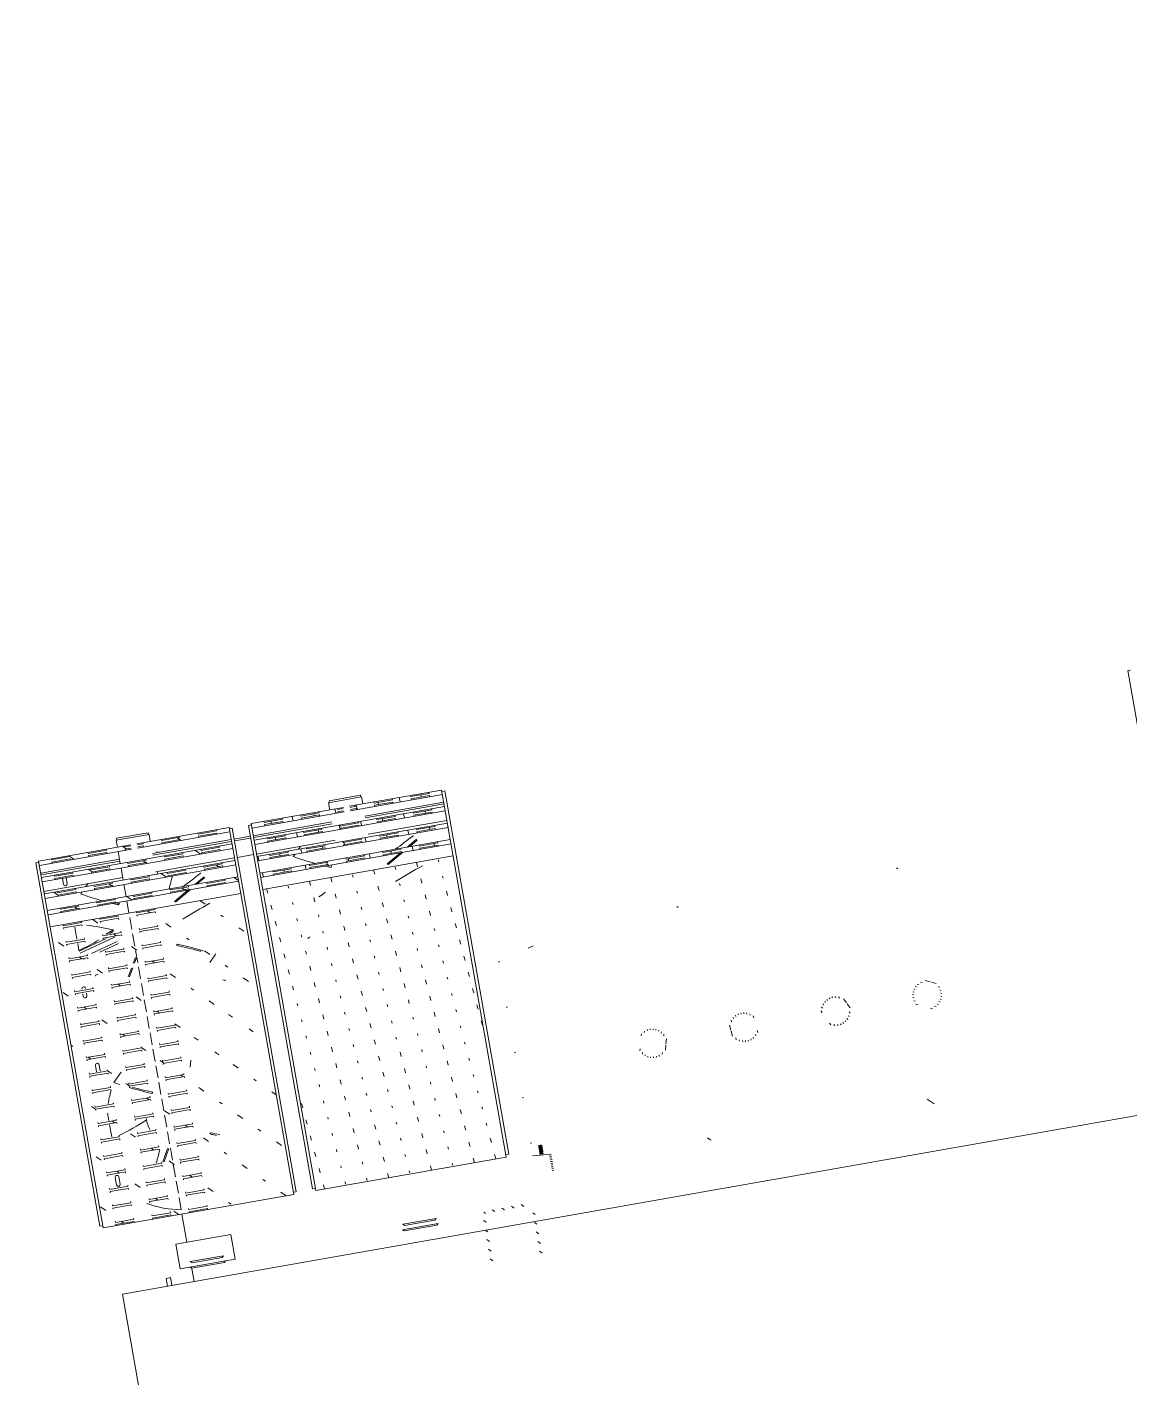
# Model space of a CAD drawing. Header units: millimetres. Extents: x 111502 to 977541, y 8702 to 1044108.
# Drawn here: x 489325.912 to 489328.935, y 241108.835 to 241112.537 of the extents above; entities that cross this region are included whole.
import ezdxf

# ---------------------------------------------------------------- set-up
doc = ezdxf.new("R2010")
doc.units = ezdxf.units.MM
doc.header["$LTSCALE"] = 0.25
doc.layers.add('Proposed Primary Substation - OPTION 2$0$PDF4_00_COMPONENTS', color=7, linetype='Continuous', true_color=0x1c1c1c)
doc.layers.add('Proposed Primary Substation - OPTION 2$0$PDF4_Geometry', color=1, linetype='Continuous')
doc.layers.add('Z-z-Xref-Primary Substation', color=7, linetype='Continuous')

# ---------------------------------------------------------------- blocks, each defined once
blk = doc.blocks.new('Proposed Primary Substation - OPTION 2')
at = {"layer": 'Proposed Primary Substation - OPTION 2$0$PDF4_00_COMPONENTS', "color": 0, "lineweight": 15}
for points in [[(489328936.7, 241110773.4), (489328928.7, 241110772), (489329104.2, 241109775.3), (489329112.2, 241109776.8)], [(489326795.2, 241110400), (489327048.3, 241110444.5), (489327225.4, 241109438.3), (489326703.3, 241109346.4), (489326526.1, 241110352.6), (489326779.2, 241110397.1)], [(489327224.4, 241109444.4), (489327232.4, 241109445.8), (489327056.9, 241110442.4), (489327048.9, 241110441)], [(489326742, 241110390.6), (489326738.6, 241110409.7), (489326829, 241110425.6), (489326832.4, 241110406.5)], [(489326827, 241110425.2), (489326826.1, 241110430.2), (489326739.8, 241110415), (489326740.6, 241110410)], [(489326797.3, 241110387.9), (489327050.4, 241110432.5)], [(489326838.2, 241110373.4), (489327054.1, 241110411.4)], [(489327055, 241110406.4), (489326839.1, 241110368.3)], [(489326862.5, 241110411.8), (489326863, 241110408.8), (489326913.2, 241110417.6), (489326912.7, 241110420.6)], [(489326914.8, 241110408.6), (489326914.3, 241110411.6), (489326864.1, 241110402.8), (489326864.6, 241110399.8)], [(489326962.9, 241110429.5), (489326963.4, 241110426.5), (489327013.7, 241110435.3), (489327013.1, 241110438.3)], [(489327015.2, 241110426.3), (489327014.7, 241110429.3), (489326964.5, 241110420.4), (489326965, 241110417.4)], [(489326528.2, 241110340.5), (489326781.3, 241110385.1)], [(489326534.1, 241110307.4), (489327056.2, 241110399.3)], [(489326536.2, 241110295.3), (489327058.3, 241110387.3)], [(489326561.2, 241110358.8), (489326561.8, 241110355.7), (489326612, 241110364.6), (489326611.5, 241110367.6)], [(489326661.7, 241110376.4), (489326662.2, 241110373.4), (489326712.4, 241110382.3), (489326711.9, 241110385.3)], [(489326714, 241110373.2), (489326713.5, 241110376.2), (489326663.3, 241110367.4), (489326663.8, 241110364.4)], [(489326762.1, 241110394.1), (489326762.6, 241110391.1), (489326778.1, 241110393.8)], [(489326779.2, 241110387.8), (489326763.7, 241110385.1), (489326764.2, 241110382.1)], [(489326797.3, 241110397.2), (489326812.8, 241110400), (489326812.3, 241110403)], [(489326814.4, 241110390.9), (489326813.9, 241110393.9), (489326798.3, 241110391.2)], [(489326870.5, 241110366.6), (489326871, 241110363.6), (489326921.2, 241110372.4), (489326920.7, 241110375.5)], [(489326970.9, 241110384.3), (489326971.4, 241110381.3), (489327021.6, 241110390.1), (489327021.1, 241110393.1)], [(489327023.2, 241110381.1), (489327022.7, 241110384.1), (489326972.5, 241110375.3), (489326973, 241110372.2)], [(489326212.8, 241110297.4), (489326465.8, 241110342), (489326643, 241109335.8), (489326120.8, 241109243.8), (489325943.7, 241110250), (489326196.8, 241110294.6)], [(489326214.9, 241110285.4), (489326468, 241110329.9)], [(489326380.5, 241110326.9), (489326381, 241110323.9), (489326431.2, 241110332.8), (489326430.7, 241110335.8)], [(489326641.9, 241109341.8), (489326650, 241109343.2), (489326474.5, 241110339.9), (489326466.5, 241110338.5)], [(489326526.7, 241110349.1), (489326518.7, 241110347.6), (489326694.2, 241109351), (489326702.2, 241109352.4)], [(489326531.9, 241110319.4), (489326747.8, 241110357.4)], [(489326748.7, 241110352.4), (489326532.8, 241110314.4)], [(489326542, 241110262.2), (489327064.2, 241110354.1)], [(489326544.1, 241110250.1), (489327066.3, 241110342.1)], [(489326613.6, 241110355.6), (489326613, 241110358.6), (489326562.8, 241110349.7), (489326563.4, 241110346.7)], [(489326669.6, 241110331.3), (489326670.1, 241110328.2), (489326720.4, 241110337.1), (489326719.8, 241110340.1)], [(489326721.9, 241110328), (489326721.4, 241110331.1), (489326671.2, 241110322.2), (489326671.7, 241110319.2)], [(489326770, 241110348.9), (489326770.6, 241110345.9), (489326820.8, 241110354.8), (489326820.2, 241110357.8)], [(489326822.4, 241110345.7), (489326821.8, 241110348.7), (489326771.6, 241110339.9), (489326772.2, 241110336.9)], [(489327062.9, 241110361.2), (489326847, 241110323.2)], [(489326922.8, 241110363.4), (489326922.3, 241110366.4), (489326872, 241110357.6), (489326872.6, 241110354.6)], [(489326878.4, 241110321.4), (489326878.9, 241110318.4), (489326929.1, 241110327.3), (489326928.6, 241110330.3)], [(489326978.8, 241110339.1), (489326979.4, 241110336.1), (489327029.6, 241110344.9), (489327029, 241110348)], [(489327031.2, 241110335.9), (489327030.6, 241110338.9), (489326980.4, 241110330.1), (489326980.9, 241110327.1)], [(489325951.6, 241110204.8), (489326473.8, 241110296.8)], [(489326249.9, 241110304), (489326246.6, 241110323), (489326156.2, 241110307.1), (489326159.6, 241110288)], [(489326158.2, 241110307.5), (489326157.3, 241110312.5), (489326243.7, 241110327.7), (489326244.6, 241110322.7)], [(489326214.9, 241110294.7), (489326230.4, 241110297.4), (489326229.9, 241110300.4)], [(489326255.8, 241110270.8), (489326471.7, 241110308.8)], [(489326472.6, 241110303.8), (489326256.7, 241110265.8)], [(489326280.1, 241110309.3), (489326280.6, 241110306.2), (489326330.8, 241110315.1), (489326330.3, 241110318.1)], [(489326332.4, 241110306), (489326331.9, 241110309.1), (489326281.7, 241110300.2), (489326282.2, 241110297.2)], [(489326432.8, 241110323.7), (489326432.3, 241110326.7), (489326382.1, 241110317.9), (489326382.6, 241110314.9)], [(489326479.7, 241110310.2), (489326523.9, 241110318)], [(489326524.8, 241110313), (489326480.6, 241110305.2)], [(489326756.7, 241110307.2), (489326540.8, 241110269.2)], [(489326550, 241110217), (489327072.1, 241110309)], [(489326552.1, 241110205), (489327074.3, 241110296.9)], [(489326569.2, 241110313.6), (489326569.7, 241110310.6), (489326619.9, 241110319.4), (489326619.4, 241110322.4)], [(489326621.5, 241110310.4), (489326621, 241110313.4), (489326570.8, 241110304.5), (489326571.3, 241110301.5)], [(489326677.6, 241110286.1), (489326678.1, 241110283.1), (489326728.3, 241110291.9), (489326727.8, 241110294.9)], [(489326778, 241110303.7), (489326778.5, 241110300.7), (489326828.7, 241110309.6), (489326828.2, 241110312.6)], [(489326830.3, 241110300.5), (489326829.8, 241110303.6), (489326779.6, 241110294.7), (489326780.1, 241110291.7)], [(489326930.7, 241110318.2), (489326930.2, 241110321.2), (489326880, 241110312.4), (489326880.5, 241110309.4)], [(489326954.1, 241110288.2), (489326979.5, 241110309.5)], [(489326960.2, 241110289.2), (489326981.5, 241110307.1)], [(489326986.8, 241110293.9), (489326987.3, 241110290.9), (489327037.5, 241110299.7), (489327037, 241110302.8)], [(489327039.1, 241110290.7), (489327038.6, 241110293.7), (489326988.4, 241110284.9), (489326988.9, 241110281.9)], [(489325945.8, 241110238), (489326198.9, 241110282.5)], [(489325953.8, 241110192.8), (489326475.9, 241110284.7)], [(489326029, 241110265.1), (489326029.6, 241110262), (489325979.4, 241110253.2), (489325978.8, 241110256.2)], [(489326031.2, 241110253), (489326030.6, 241110256), (489325980.4, 241110247.2), (489325980.9, 241110244.2)], [(489326129.4, 241110282.7), (489326130, 241110279.7), (489326079.8, 241110270.9), (489326079.2, 241110273.9)], [(489326131.6, 241110270.7), (489326131, 241110273.7), (489326080.8, 241110264.9), (489326081.4, 241110261.8)], [(489326161.7, 241110276), (489326167.5, 241110242.8)], [(489326195.7, 241110291.3), (489326180.2, 241110288.6), (489326179.7, 241110291.6)], [(489326196.8, 241110285.3), (489326181.2, 241110282.5), (489326181.8, 241110279.5)], [(489326215.9, 241110288.6), (489326231.5, 241110291.4), (489326232, 241110288.4)], [(489326480.5, 241110258.6), (489326264.6, 241110220.6)], [(489326268.2, 241110276.4), (489326267.9, 241110272.9)], [(489326274.3, 241110275.3), (489326274.2, 241110274)], [(489326288, 241110264.1), (489326288.6, 241110261.1), (489326338.8, 241110269.9), (489326338.2, 241110272.9)], [(489326340.4, 241110260.9), (489326339.8, 241110263.9), (489326289.6, 241110255), (489326290.2, 241110252)], [(489326388.4, 241110281.7), (489326389, 241110278.7), (489326439.2, 241110287.6), (489326438.7, 241110290.6)], [(489326440.8, 241110278.5), (489326440.2, 241110281.6), (489326390, 241110272.7), (489326390.6, 241110269.7)], [(489326532.7, 241110267.8), (489326488.6, 241110260)], [(489326557.9, 241110171.8), (489327080.1, 241110263.8)], [(489326577.2, 241110268.4), (489326577.7, 241110265.4), (489326627.9, 241110274.2), (489326627.4, 241110277.2)], [(489326629.5, 241110265.2), (489326629, 241110268.2), (489326578.7, 241110259.3), (489326579.3, 241110256.3)], [(489326661.5, 241110290.5), (489326655.7, 241110282.2)], [(489326729.9, 241110282.9), (489326729.4, 241110285.9), (489326679.2, 241110277), (489326679.7, 241110274)], [(489326785.9, 241110258.6), (489326786.5, 241110255.5), (489326836.7, 241110264.4), (489326836.2, 241110267.4)], [(489326838.3, 241110255.4), (489326837.7, 241110258.4), (489326787.5, 241110249.5), (489326788.1, 241110246.5)], [(489326886.4, 241110276.2), (489326886.9, 241110273.2), (489326937.1, 241110282.1), (489326936.6, 241110285.1)], [(489326938.7, 241110273), (489326938.2, 241110276), (489326888, 241110267.2), (489326888.5, 241110264.2)], [(489326899, 241110242), (489326935.4, 241110272.4)], [(489326900.9, 241110239.6), (489326941.4, 241110273.5)], [(489326119.8, 241109249.9), (489326111.7, 241109248.5), (489325936.3, 241110245.1), (489325944.3, 241110246.5)], [(489325949.5, 241110216.9), (489326165.4, 241110254.9)], [(489326166.3, 241110249.9), (489325950.4, 241110211.9)], [(489325959.6, 241110159.6), (489326481.8, 241110251.6)], [(489325961.7, 241110147.6), (489326483.9, 241110239.5)], [(489326037, 241110219.9), (489326037.5, 241110216.9), (489325987.3, 241110208), (489325986.8, 241110211)], [(489326137.4, 241110237.5), (489326137.9, 241110234.5), (489326087.7, 241110225.7), (489326087.2, 241110228.7)], [(489326139.5, 241110225.5), (489326139, 241110228.5), (489326088.8, 241110219.7), (489326089.3, 241110216.7)], [(489326169.6, 241110230.8), (489326175.5, 241110197.7)], [(489326237.8, 241110255.2), (489326238.4, 241110252.2), (489326188.1, 241110243.4), (489326187.6, 241110246.4)], [(489326239.9, 241110243.2), (489326239.4, 241110246.2), (489326189.2, 241110237.3), (489326189.7, 241110234.3)], [(489326269.5, 241110221.5), (489326268.9, 241110214.1)], [(489326296, 241110218.9), (489326296.5, 241110215.9), (489326346.7, 241110224.7), (489326346.2, 241110227.7)], [(489326348.3, 241110215.7), (489326347.8, 241110218.7), (489326297.6, 241110209.8), (489326298.1, 241110206.8)], [(489326396.4, 241110236.6), (489326396.9, 241110233.5), (489326447.1, 241110242.4), (489326446.6, 241110245.4)], [(489326448.7, 241110233.4), (489326448.2, 241110236.4), (489326398, 241110227.5), (489326398.5, 241110224.5)], [(489326585.1, 241110223.2), (489326585.6, 241110220.2), (489326635.9, 241110229), (489326635.3, 241110232)], [(489326637.4, 241110220), (489326636.9, 241110223), (489326586.7, 241110214.2), (489326587.2, 241110211.1)], [(489326685.5, 241110240.9), (489326686.1, 241110237.9), (489326736.3, 241110246.7), (489326735.7, 241110249.7)], [(489326737.9, 241110237.7), (489326737.3, 241110240.7), (489326687.1, 241110231.8), (489326687.7, 241110228.8)], [(489326174.2, 241110204.7), (489325958.3, 241110166.7)], [(489325967.5, 241110114.5), (489326489.7, 241110206.4)], [(489325969.7, 241110102.4), (489326491.8, 241110194.4)], [(489326039.1, 241110207.8), (489326038.6, 241110210.8), (489325988.4, 241110202), (489325988.9, 241110199)], [(489326079.1, 241110187.9), (489326073.3, 241110179.7)], [(489326145.4, 241110192.4), (489326145.9, 241110189.3), (489326095.7, 241110180.5), (489326095.2, 241110183.5)], [(489326147.5, 241110180.3), (489326147, 241110183.3), (489326096.7, 241110174.5), (489326097.3, 241110171.5)], [(489326177.6, 241110185.6), (489326183.4, 241110152.5)], [(489326245.8, 241110210), (489326246.3, 241110207), (489326196.1, 241110198.2), (489326195.6, 241110201.2)], [(489326247.9, 241110198), (489326247.4, 241110201), (489326197.2, 241110192.2), (489326197.7, 241110189.1)], [(489326303.9, 241110173.7), (489326304.5, 241110170.7), (489326354.7, 241110179.5), (489326354.2, 241110182.5)], [(489326371.7, 241110185.6), (489326397.1, 241110206.9)], [(489326377.7, 241110186.7), (489326399.1, 241110204.6)], [(489326404.4, 241110191.4), (489326404.9, 241110188.4), (489326455.1, 241110197.2), (489326454.6, 241110200.2)], [(489326456.7, 241110188.2), (489326456.2, 241110191.2), (489326406, 241110182.3), (489326406.5, 241110179.3)], [(489325975.5, 241110069.3), (489326497.7, 241110161.2)], [(489326044.9, 241110174.7), (489326045.5, 241110171.7), (489325995.3, 241110162.8), (489325994.7, 241110165.8)], [(489326047.1, 241110162.6), (489326046.5, 241110165.6), (489325996.3, 241110156.8), (489325996.9, 241110153.8)], [(489326153.3, 241110147.2), (489326153.8, 241110144.2), (489326103.6, 241110135.3), (489326103.1, 241110138.3)], [(489326253.7, 241110164.9), (489326254.3, 241110161.8), (489326204.1, 241110153), (489326203.5, 241110156)], [(489326255.9, 241110152.8), (489326255.3, 241110155.8), (489326205.1, 241110147), (489326205.6, 241110144)], [(489326356.3, 241110170.5), (489326355.7, 241110173.5), (489326305.5, 241110164.7), (489326306.1, 241110161.6)], [(489326316.6, 241110139.4), (489326353, 241110169.9)], [(489326318.5, 241110137), (489326359, 241110171)], [(489326052.9, 241110129.5), (489326053.4, 241110126.5), (489326003.2, 241110117.6), (489326002.7, 241110120.6)], [(489326055, 241110117.4), (489326054.5, 241110120.5), (489326004.3, 241110111.6), (489326004.8, 241110108.6)], [(489326155.4, 241110135.1), (489326154.9, 241110138.1), (489326104.7, 241110129.3), (489326105.2, 241110126.3)], [(489326185.6, 241110140.4), (489326191.4, 241110107.3)], [(489326261.7, 241110119.7), (489326262.2, 241110116.7), (489326212, 241110107.8), (489326211.5, 241110110.8)], [(489326263.8, 241110107.6), (489326263.3, 241110110.6), (489326213.1, 241110101.8), (489326213.6, 241110098.8)], [(489326060.9, 241110084.3), (489326061.4, 241110081.3), (489326011.2, 241110072.4), (489326010.6, 241110075.5)], [(489326063, 241110072.3), (489326062.4, 241110075.3), (489326012.2, 241110066.4), (489326012.8, 241110063.4)], [(489326161.3, 241110102), (489326161.8, 241110099), (489326111.6, 241110090.1), (489326111.1, 241110093.1)], [(489326163.4, 241110089.9), (489326162.9, 241110092.9), (489326112.7, 241110084.1), (489326113.2, 241110081.1)], [(489326193.5, 241110095.2), (489326199.4, 241110062.1)], [(489326269.6, 241110074.5), (489326270.2, 241110071.5), (489326220, 241110062.6), (489326219.4, 241110065.6)], [(489326068.8, 241110039.1), (489326069.3, 241110036.1), (489326019.1, 241110027.3), (489326018.6, 241110030.3)], [(489326042.9, 241110068.7), (489326048.7, 241110035.6)], [(489326055, 241110002.9), (489326128.8, 241110037.2)], [(489326057.6, 241109997.3), (489326152, 241110041.3)], [(489326169.2, 241110056.8), (489326169.8, 241110053.8), (489326119.6, 241110044.9), (489326119, 241110048)], [(489326171.4, 241110044.7), (489326170.8, 241110047.8), (489326120.6, 241110038.9), (489326121.1, 241110035.9)], [(489326201.5, 241110050), (489326207.3, 241110016.9)], [(489326271.8, 241110062.4), (489326271.2, 241110065.4), (489326221, 241110056.6), (489326221.6, 241110053.6)], [(489326070.9, 241110027.1), (489326070.4, 241110030.1), (489326020.2, 241110021.2), (489326020.7, 241110018.2)], [(489326159.1, 241110028.9), (489326088.5, 241109996)], [(489326162.4, 241110023.7), (489326111.8, 241110000.1)], [(489326177.2, 241110011.6), (489326177.7, 241110008.6), (489326127.5, 241109999.8), (489326127, 241110002.8)], [(489326179.3, 241109999.6), (489326178.8, 241110002.6), (489326128.6, 241109993.7), (489326129.1, 241109990.7)], [(489326209.4, 241110004.9), (489326215.3, 241109971.7)], [(489326277.6, 241110029.3), (489326278.1, 241110026.3), (489326227.9, 241110017.4), (489326227.4, 241110020.4)], [(489326279.7, 241110017.2), (489326279.2, 241110020.2), (489326229, 241110011.4), (489326229.5, 241110008.4)], [(489326076.8, 241109993.9), (489326077.3, 241109990.9), (489326027.1, 241109982.1), (489326026.6, 241109985.1)], [(489326078.9, 241109981.9), (489326078.4, 241109984.9), (489326028.2, 241109976), (489326028.7, 241109973)], [(489326069, 241109980.1), (489326066.9, 241109979.2)], [(489326185.1, 241109966.4), (489326185.7, 241109963.4), (489326135.5, 241109954.6), (489326134.9, 241109957.6)], [(489326208.9, 241109985.7), (489326203.1, 241109969.6)], [(489326211.8, 241109984.8), (489326206.5, 241109970.2)], [(489326217.4, 241109959.7), (489326223.2, 241109926.5)], [(489326285.6, 241109984.1), (489326286.1, 241109981.1), (489326235.9, 241109972.2), (489326235.4, 241109975.3)], [(489326287.7, 241109972), (489326287.2, 241109975.1), (489326236.9, 241109966.2), (489326237.5, 241109963.2)], [(489326084.7, 241109948.7), (489326085.3, 241109945.7), (489326035, 241109936.9), (489326034.5, 241109939.9)], [(489326086.8, 241109936.7), (489326086.3, 241109939.7), (489326036.1, 241109930.9), (489326036.6, 241109927.8)], [(489326187.3, 241109954.4), (489326186.7, 241109957.4), (489326136.5, 241109948.5), (489326137.1, 241109945.5)], [(489326198.2, 241109956.3), (489326189.4, 241109932)], [(489326201.7, 241109956.9), (489326192.8, 241109932.6)], [(489326293.5, 241109938.9), (489326294, 241109935.9), (489326243.8, 241109927.1), (489326243.3, 241109930.1)], [(489326295.6, 241109926.9), (489326295.1, 241109929.9), (489326244.9, 241109921), (489326245.4, 241109918)], [(489326455.6, 241109923.9), (489326453.6, 241109922.3), (489326448.4, 241109924.2)], [(489326092.7, 241109903.5), (489326093.2, 241109900.5), (489326043, 241109891.7), (489326042.5, 241109894.7)], [(489326094.8, 241109891.5), (489326094.3, 241109894.5), (489326044.1, 241109885.7), (489326044.6, 241109882.7)], [(489326193.1, 241109921.2), (489326193.6, 241109918.2), (489326143.4, 241109909.4), (489326142.9, 241109912.4)], [(489326195.2, 241109909.2), (489326194.7, 241109912.2), (489326144.5, 241109903.4), (489326145, 241109900.3)], [(489326225.3, 241109914.5), (489326231.2, 241109881.3)], [(489326301.5, 241109893.7), (489326302, 241109890.7), (489326251.8, 241109881.9), (489326251.3, 241109884.9)], [(489326100.6, 241109858.4), (489326101.2, 241109855.3), (489326051, 241109846.5), (489326050.4, 241109849.5)], [(489326102.8, 241109846.3), (489326102.2, 241109849.3), (489326052, 241109840.5), (489326052.6, 241109837.5)], [(489326201.1, 241109876), (489326201.6, 241109873), (489326151.4, 241109864.2), (489326150.8, 241109867.2)], [(489326203.2, 241109864), (489326202.6, 241109867), (489326152.4, 241109858.2), (489326153, 241109855.2)], [(489326233.3, 241109869.3), (489326239.1, 241109836.2)], [(489326303.6, 241109881.7), (489326303.1, 241109884.7), (489326252.9, 241109875.8), (489326253.4, 241109872.8)], [(489326309.4, 241109848.5), (489326310, 241109845.5), (489326259.8, 241109836.7), (489326259.2, 241109839.7)], [(489326108.6, 241109813.2), (489326109.1, 241109810.2), (489326058.9, 241109801.3), (489326058.4, 241109804.3)], [(489326209, 241109830.9), (489326209.5, 241109827.8), (489326159.3, 241109819), (489326158.8, 241109822)], [(489326211.1, 241109818.8), (489326210.6, 241109821.8), (489326160.4, 241109813), (489326160.9, 241109810)], [(489326241.3, 241109824.1), (489326247.1, 241109791)], [(489326311.6, 241109836.5), (489326311, 241109839.5), (489326260.8, 241109830.7), (489326261.3, 241109827.6)], [(489326110.7, 241109801.1), (489326110.2, 241109804.1), (489326060, 241109795.3), (489326060.5, 241109792.3)], [(489326217, 241109785.7), (489326217.5, 241109782.7), (489326167.3, 241109773.8), (489326166.8, 241109776.8)], [(489326219.1, 241109773.6), (489326218.6, 241109776.6), (489326168.3, 241109767.8), (489326168.9, 241109764.8)], [(489326309.3, 241108291.3), (489326173.5, 241109062.6), (489330230.3, 241109776.9), (489330298.4, 241109390.3)], [(489326249.2, 241109778.9), (489326255, 241109745.8)], [(489326317.4, 241109803.3), (489326317.9, 241109800.3), (489326267.7, 241109791.5), (489326267.2, 241109794.5)], [(489326319.5, 241109791.3), (489326319, 241109794.3), (489326268.8, 241109785.5), (489326269.3, 241109782.5)], [(489326116.5, 241109768), (489326117.1, 241109765), (489326066.9, 241109756.1), (489326066.3, 241109759.1)], [(489326118.7, 241109755.9), (489326118.1, 241109758.9), (489326067.9, 241109750.1), (489326068.5, 241109747.1)], [(489326224.9, 241109740.5), (489326225.5, 241109737.5), (489326175.2, 241109728.6), (489326174.7, 241109731.6)], [(489326325.3, 241109758.2), (489326325.9, 241109755.1), (489326275.7, 241109746.3), (489326275.1, 241109749.3)], [(489326327.5, 241109746.1), (489326326.9, 241109749.1), (489326276.7, 241109740.3), (489326277.3, 241109737.3)], [(489326124.5, 241109722.8), (489326125, 241109719.8), (489326074.8, 241109710.9), (489326074.3, 241109714)], [(489326126.6, 241109710.7), (489326126.1, 241109713.8), (489326075.9, 241109704.9), (489326076.4, 241109701.9)], [(489326227, 241109728.4), (489326226.5, 241109731.4), (489326176.3, 241109722.6), (489326176.8, 241109719.6)], [(489326257.2, 241109733.7), (489326263, 241109700.6)], [(489326333.3, 241109713), (489326333.8, 241109710), (489326283.6, 241109701.1), (489326283.1, 241109704.1)], [(489326335.4, 241109700.9), (489326334.9, 241109703.9), (489326284.7, 241109695.1), (489326285.2, 241109692.1)], [(489326360.6, 241109704.3), (489326358.9, 241109685.1)], [(489326132.5, 241109677.6), (489326133, 241109674.6), (489326082.8, 241109665.8), (489326082.3, 241109668.8)], [(489326134.6, 241109665.6), (489326134.1, 241109668.6), (489326083.8, 241109659.7), (489326084.4, 241109656.7)], [(489326232.9, 241109695.3), (489326233.4, 241109692.3), (489326183.2, 241109683.4), (489326182.7, 241109686.5)], [(489326235, 241109683.2), (489326234.5, 241109686.3), (489326184.3, 241109677.4), (489326184.8, 241109674.4)], [(489326265.1, 241109688.5), (489326271, 241109655.4)], [(489326341.3, 241109667.8), (489326341.8, 241109664.8), (489326291.6, 241109655.9), (489326291, 241109658.9)], [(489326140.4, 241109632.4), (489326140.9, 241109629.4), (489326090.7, 241109620.6), (489326090.2, 241109623.6)], [(489326240.8, 241109650.1), (489326241.4, 241109647.1), (489326191.2, 241109638.3), (489326190.6, 241109641.3)], [(489326243, 241109638.1), (489326242.4, 241109641.1), (489326192.2, 241109632.2), (489326192.7, 241109629.2)], [(489326273.1, 241109643.4), (489326278.9, 241109610.2)], [(489326343.4, 241109655.7), (489326342.8, 241109658.7), (489326292.6, 241109649.9), (489326293.2, 241109646.9)], [(489326248.8, 241109604.9), (489326249.3, 241109601.9), (489326199.1, 241109593.1), (489326198.6, 241109596.1)], [(489326250.9, 241109592.9), (489326250.4, 241109595.9), (489326200.2, 241109587), (489326200.7, 241109584)], [(489326281, 241109598.2), (489326286.9, 241109565)], [(489326349.2, 241109622.6), (489326349.7, 241109619.6), (489326299.5, 241109610.7), (489326299, 241109613.8)], [(489326351.3, 241109610.5), (489326350.8, 241109613.6), (489326300.6, 241109604.7), (489326301.1, 241109601.7)], [(489326148.4, 241109587.2), (489326148.9, 241109584.2), (489326098.7, 241109575.4), (489326098.2, 241109578.4)], [(489326150.5, 241109575.2), (489326150, 241109578.2), (489326099.8, 241109569.4), (489326100.3, 241109566.3)], [(489326132.7, 241109558.9), (489326136.2, 241109538.5)], [(489326256.7, 241109559.7), (489326257.3, 241109556.7), (489326207.1, 241109547.9), (489326206.5, 241109550.9)], [(489326289, 241109553), (489326294.8, 241109519.8)], [(489326357.2, 241109577.4), (489326357.7, 241109574.4), (489326307.5, 241109565.6), (489326307, 241109568.6)], [(489326359.3, 241109565.4), (489326358.8, 241109568.4), (489326308.5, 241109559.5), (489326309.1, 241109556.5)], [(489326156.3, 241109542), (489326156.9, 241109539), (489326106.7, 241109530.2), (489326106.1, 241109533.2)], [(489326158.5, 241109530), (489326157.9, 241109533), (489326107.7, 241109524.2), (489326108.2, 241109521.2)], [(489326138.4, 241109526.5), (489326144.2, 241109493.3)], [(489326258.9, 241109547.7), (489326258.3, 241109550.7), (489326208.1, 241109541.8), (489326208.7, 241109538.8)], [(489326365.1, 241109532.2), (489326365.7, 241109529.2), (489326315.4, 241109520.4), (489326314.9, 241109523.4)], [(489326367.2, 241109520.2), (489326366.7, 241109523.2), (489326316.5, 241109514.3), (489326317, 241109511.3)], [(489326166.4, 241109484.8), (489326165.9, 241109487.8), (489326115.7, 241109479), (489326116.2, 241109476)], [(489326264.7, 241109514.5), (489326265.2, 241109511.5), (489326215, 241109502.7), (489326214.5, 241109505.7)], [(489326266.8, 241109502.5), (489326266.3, 241109505.5), (489326216.1, 241109496.7), (489326216.6, 241109493.6)], [(489326297, 241109507.8), (489326302.8, 241109474.7)], [(489326373.1, 241109487), (489326373.6, 241109484), (489326323.4, 241109475.2), (489326322.9, 241109478.2)], [(489326172.2, 241109451.7), (489326172.8, 241109448.7), (489326122.6, 241109439.8), (489326122, 241109442.8)], [(489326174.4, 241109439.6), (489326173.8, 241109442.6), (489326123.6, 241109433.8), (489326124.2, 241109430.8)], [(489326272.7, 241109469.4), (489326273.2, 241109466.3), (489326223, 241109457.5), (489326222.5, 241109460.5)], [(489326274.8, 241109457.3), (489326274.3, 241109460.3), (489326224, 241109451.5), (489326224.6, 241109448.5)], [(489326297.3, 241109461.3), (489326284, 241109424.8)], [(489326300.8, 241109461.9), (489326287.5, 241109425.4)], [(489326304.9, 241109462.6), (489326310.7, 241109429.5)], [(489326375.2, 241109475), (489326374.7, 241109478), (489326324.5, 241109469.2), (489326325, 241109466.1)], [(489326381, 241109441.8), (489326381.6, 241109438.8), (489326331.4, 241109430), (489326330.8, 241109433)], [(489326180.2, 241109406.5), (489326180.7, 241109403.5), (489326130.5, 241109394.6), (489326130, 241109397.6)], [(489326280.6, 241109424.2), (489326281.1, 241109421.2), (489326230.9, 241109412.3), (489326230.4, 241109415.3)], [(489326282.7, 241109412.1), (489326282.2, 241109415.1), (489326232, 241109406.3), (489326232.5, 241109403.3)], [(489326312.9, 241109417.4), (489326318.7, 241109384.3)], [(489326383.2, 241109429.8), (489326382.6, 241109432.8), (489326332.4, 241109424), (489326332.9, 241109421)], [(489326182.3, 241109394.4), (489326181.8, 241109397.4), (489326131.6, 241109388.6), (489326132.1, 241109385.6)], [(489326288.6, 241109379), (489326289.1, 241109376), (489326238.9, 241109367.1), (489326238.4, 241109370.1)], [(489326290.7, 241109366.9), (489326290.2, 241109369.9), (489326240, 241109361.1), (489326240.5, 241109358.1)], [(489326320.8, 241109372.2), (489326326.7, 241109339.1)], [(489326389, 241109396.7), (489326389.5, 241109393.6), (489326339.3, 241109384.8), (489326338.8, 241109387.8)], [(489326391.1, 241109384.6), (489326390.6, 241109387.6), (489326340.4, 241109378.8), (489326340.9, 241109375.8)], [(489326188.2, 241109361.3), (489326188.7, 241109358.3), (489326138.5, 241109349.4), (489326137.9, 241109352.5)], [(489326190.3, 241109349.2), (489326189.7, 241109352.3), (489326139.5, 241109343.4), (489326140.1, 241109340.4)], [(489326296.5, 241109333.8), (489326297.1, 241109330.8), (489326246.9, 241109321.9), (489326246.3, 241109324.9)], [(489326396.9, 241109351.5), (489326397.5, 241109348.5), (489326347.3, 241109339.6), (489326346.7, 241109342.6)], [(489326399.1, 241109339.4), (489326398.5, 241109342.4), (489326348.3, 241109333.6), (489326348.9, 241109330.6)], [(489326196.1, 241109316.1), (489326196.6, 241109313.1), (489326146.4, 241109304.3), (489326145.9, 241109307.3)], [(489326198.2, 241109304.1), (489326197.7, 241109307.1), (489326147.5, 241109298.2), (489326148, 241109295.2)], [(489326298.7, 241109321.7), (489326298.1, 241109324.8), (489326247.9, 241109315.9), (489326248.4, 241109312.9)], [(489326404.9, 241109306.3), (489326405.4, 241109303.3), (489326355.2, 241109294.4), (489326354.7, 241109297.4)], [(489326407, 241109294.2), (489326406.5, 241109297.2), (489326356.3, 241109288.4), (489326356.8, 241109285.4)], [(489326204.1, 241109270.9), (489326204.6, 241109267.9), (489326154.4, 241109259.1), (489326153.9, 241109262.1)], [(489326206.2, 241109258.9), (489326205.7, 241109261.9), (489326155.5, 241109253), (489326156, 241109250)], [(489326304.5, 241109288.6), (489326305, 241109285.6), (489326254.8, 241109276.7), (489326254.3, 241109279.8)], [(489326306.6, 241109276.6), (489326306.1, 241109279.6), (489326255.9, 241109270.7), (489326256.4, 241109267.7)], [(489326336.7, 241109281.9), (489326350.3, 241109204.5)], [(489326362.7, 241109137.4), (489326369.8, 241109097.2)], [(489326309, 241109086.5), (489326305.3, 241109107.6), (489326293.3, 241109105.4), (489326297, 241109084.4)]]:
    blk.add_lwpolyline(points, dxfattribs=at)
for points in [[(489326969.9, 241110319.3), (489326970.3, 241110319.7), (489326969.9, 241110319.3, -0.016757), (489326921, 241110282.2)], [(489326645.8, 241110268), (489326641.6, 241110262, 0.017058), (489326701.2, 241110243.5)], [(489326745.7, 241110239.1, -0.000887), (489326747.7, 241110235.9), (489326745.4, 241110232.5, -0.002193), (489326737.1, 241110234.4, -0.001872), (489326729.9, 241110236.1)], [(489326922.3, 241110193.8), (489326921.7, 241110193.4), (489326922.3, 241110193.8, -0.01809), (489326995.5, 241110236.6)], [(489326019, 241110204.3), (489326021.9, 241110188.2, -0.999962), (489326011.8, 241110186.4), (489326009, 241110202.5)], [(489326310.7, 241110209.2, 0.00929), (489326301.7, 241110174.2), (489326301.3, 241110173.3), (489326301.5, 241110174.3)], [(489326338.5, 241110179.7, 0.016766), (489326387.5, 241110216.8), (489326387.9, 241110217.1), (489326387.5, 241110216.8)], [(489326063.4, 241110165.5), (489326059.1, 241110159.5, 0.017053), (489326118.8, 241110141)], [(489326729.5, 241110163.4), (489326730.2, 241110163.8), (489326729.5, 241110163.4, -0.004518), (489326711.3, 241110152.1)], [(489326156.8, 241110135.3, 0.001802), (489326165.3, 241110133.3), (489326163, 241110130, -0.002214), (489326154.6, 241110131.9, -0.001872), (489326147.5, 241110133.6)], [(489326339.9, 241110091.3), (489326339.2, 241110090.9), (489326339.9, 241110091.3, -0.018088), (489326413, 241110134)], [(489326075, 241110074.4, -0.019159), (489326147.7, 241110061.3), (489326148.4, 241110057.3, -0.002885), (489326138.9, 241110051.3)], [(489326050.9, 241110023.5), (489326054.2, 241110004.7, 0.01699), (489326109.2, 241110033.7)], [(489326147.1, 241110060.9), (489326147.7, 241110061.3), (489326147.1, 241110060.9, -0.004506), (489326128.8, 241110049.6)], [(489326687.6, 241110042.5, 0.002078), (489326681.9, 241110037.9), (489326681.5, 241110037.6), (489326681.9, 241110037.9)], [(489326387.5, 241110002.1, -0.000063), (489326386.2, 241110002.5, 0.014078), (489326321.6, 241110018.8), (489326324, 241110022.2, -0.016854), (489326387.2, 241110005.8, -0.002209), (489326395.1, 241110003.4)], [(489326412.8, 241109971.3), (489326427.8, 241109992.7, 0.00517), (489326429.1, 241109996.6)], [(489326105.2, 241109940, 0.002065), (489326099.5, 241109935.4), (489326099, 241109935), (489326099.5, 241109935.4)], [(489326062.6, 241109898.2), (489326062.4, 241109899.2, -0.999962), (489326072.4, 241109901), (489326072.6, 241109900)], [(489326074.7, 241109888), (489326076, 241109880.9, -0.999914), (489326065.9, 241109879.2), (489326064.7, 241109886.2)], [(489326102.3, 241109672.3), (489326099.3, 241109689.4, -0.999962), (489326109.4, 241109691.1), (489326112.4, 241109674.1)], [(489326170.1, 241109670.8), (489326150.2, 241109642.3, 0.00478), (489326166.3, 241109636.9)], [(489326199.7, 241109630.3, 0.012318), (489326256.4, 241109616.2), (489326254, 241109612.8, -0.016384), (489326192.6, 241109628.8), (489326191.8, 241109629), (489326192.6, 241109628.7)], [(489326134.3, 241109584.9, -0.045161), (489326142.5, 241109620.4), (489326142, 241109623.4), (489326091.8, 241109614.5), (489326092.3, 241109611.5)], [(489326249.9, 241109511.9, -0.088747), (489326238.8, 241109544.1), (489326238.2, 241109543.8), (489326238.8, 241109544.1), (489326239.5, 241109540.1, -0.022754), (489326164.3, 241109496.9), (489326164.8, 241109493.8), (489326114.6, 241109485), (489326114.1, 241109488)], [(489326431.2, 241109497.4, 0.001559), (489326424.1, 241109499.1, 0.002425), (489326412.7, 241109501.7), (489326415, 241109505, -0.006654), (489326440.4, 241109499)], [(489326266.1, 241109421.5, 0.009542), (489326275.6, 241109457.1), (489326275.4, 241109457.1), (489326275.5, 241109457.4)], [(489326162.3, 241109357.4, -0.006586), (489326157, 241109362), (489326153.4, 241109382.1, -0.999962), (489326163.5, 241109383.9), (489326167, 241109363.8, -0.999962), (489326157, 241109362)], [(489326328.8, 241109327), (489326334.6, 241109293.9, -0.091584), (489326239.9, 241109311.3)]]:
    blk.add_lwpolyline(points, format="xyb", dxfattribs=at)
blk.add_lwpolyline([(489326332.1, 241109131.9), (489326320.2, 241109199.2), (489326470.9, 241109225.7), (489326482.7, 241109158.5)], close=True, dxfattribs=at)
at = {"layer": 'Proposed Primary Substation - OPTION 2$0$PDF4_Geometry', "color": 0, "lineweight": 5}
for points in [[(489326873.7, 241110410.7), (489326875.2, 241110404.7)], [(489326931.5, 241110424), (489326934.7, 241110412.1)], [(489326991, 241110431.3), (489326992.6, 241110425.4)], [(489326638.2, 241110372.3), (489326641.3, 241110360.4)], [(489326697.6, 241110379.7), (489326699.2, 241110373.7)], [(489326755.5, 241110393), (489326758.7, 241110381.1)], [(489326814.2, 241110403.3), (489326817.4, 241110391.4)], [(489326943.4, 241110379.5), (489326946.6, 241110367.6)], [(489327002.9, 241110386.8), (489327004.5, 241110380.9)], [(489326580.3, 241110359), (489326581.9, 241110353.1)], [(489326709.5, 241110335.2), (489326711.1, 241110329.2)], [(489326767.4, 241110348.5), (489326770.6, 241110336.6)], [(489326826.1, 241110358.8), (489326829.3, 241110346.9)], [(489326885.6, 241110366.2), (489326887.2, 241110360.2)], [(489326955.4, 241110335), (489326958.5, 241110323.1)], [(489327014.8, 241110342.3), (489327016.4, 241110336.4)], [(489326324, 241110313.9), (489326331, 241110308.9)], [(489326332, 241110308.2), (489326334.6, 241110306.4)], [(489326592.2, 241110314.5), (489326593.8, 241110308.6)], [(489326650.1, 241110327.8), (489326653.3, 241110315.9)], [(489326780.1, 241110301), (489326781.7, 241110295.1)], [(489326838, 241110314.3), (489326841.2, 241110302.5)], [(489326897.5, 241110321.7), (489326899.1, 241110315.7)], [(489327026.7, 241110297.8), (489327028.3, 241110291.9)], [(489326029.5, 241110262.5), (489326040.7, 241110254.7)], [(489326173.5, 241110290.5), (489326184.1, 241110283)], [(489326373.6, 241110279.1), (489326387.7, 241110269.2)], [(489326544.6, 241110262.7), (489326547.8, 241110250.8)], [(489326604.1, 241110270), (489326605.7, 241110264.1)], [(489326662, 241110283.3), (489326665.2, 241110271.5)], [(489326721.5, 241110290.7), (489326723, 241110284.8)], [(489326792, 241110256.5), (489326793.6, 241110250.6)], [(489326849.9, 241110269.8), (489326853.1, 241110258)], [(489326909.4, 241110277.2), (489326911, 241110271.3)], [(489326967.3, 241110290.5), (489326970.4, 241110278.6)], [(489326079.6, 241110227.4), (489326090.3, 241110219.9)], [(489326230.1, 241110250.8), (489326237.2, 241110245.8)], [(489326239.8, 241110244), (489326240.8, 241110243.3)], [(489326430.2, 241110239.4), (489326437.3, 241110234.4)], [(489326616, 241110225.5), (489326617.6, 241110219.6)], [(489326673.9, 241110238.8), (489326677.1, 241110227)], [(489326733.4, 241110246.2), (489326734.9, 241110240.3)], [(489326861.8, 241110225.3), (489326865, 241110213.5)], [(489326921.3, 241110232.7), (489326922.9, 241110226.8)], [(489326979.2, 241110246), (489326982.3, 241110234.1)], [(489327038.6, 241110253.4), (489327040.2, 241110247.4)], [(489328295.2, 241110231.3), (489328298.7, 241110228.8)], [(489326136.3, 241110187.7), (489326143.4, 241110182.7)], [(489326279.7, 241110216), (489326293.9, 241110206.1)], [(489326479.8, 241110204.7), (489326491.5, 241110196.5)], [(489326556.5, 241110218.2), (489326559.7, 241110206.3)], [(489326685.8, 241110194.3), (489326689, 241110182.5)], [(489326744.5, 241110204.7), (489326747.7, 241110192.8)], [(489326803.9, 241110212), (489326805.5, 241110206.1)], [(489326933.2, 241110188.2), (489326934.8, 241110182.3)], [(489326991.1, 241110201.5), (489326994.3, 241110189.6)], [(489327050.5, 241110208.9), (489327052.1, 241110202.9)], [(489325985.8, 241110164.3), (489325996.5, 241110156.8)], [(489326185.9, 241110152.9), (489326200.1, 241110143)], [(489326336.4, 241110176.3), (489326343.5, 241110171.3)], [(489326568.5, 241110173.7), (489326571.6, 241110161.8)], [(489326627.9, 241110181), (489326629.5, 241110175.1)], [(489326697.7, 241110149.8), (489326700.9, 241110138)], [(489326756.4, 241110160.2), (489326759.6, 241110148.3)], [(489326815.9, 241110167.5), (489326817.4, 241110161.6)], [(489326873.7, 241110180.8), (489326876.9, 241110169)], [(489327003, 241110157), (489327006.2, 241110145.1)], [(489327061.7, 241110167.3), (489327064.8, 241110155.5)], [(489326042.5, 241110124.6), (489326049.6, 241110119.6)], [(489326242.6, 241110113.2), (489326249.7, 241110108.2)], [(489326386, 241110141.6), (489326400.2, 241110131.6)], [(489326580.4, 241110129.2), (489326583.5, 241110117.3)], [(489326639.8, 241110136.5), (489326641.4, 241110130.6)], [(489326768.3, 241110115.7), (489326771.5, 241110103.8)], [(489326827.8, 241110123.1), (489326829.4, 241110117.1)], [(489326885.6, 241110136.3), (489326888.8, 241110124.5)], [(489326945.1, 241110143.7), (489326946.7, 241110137.8)], [(489327014.9, 241110112.5), (489327018.1, 241110100.7)], [(489327073.6, 241110122.8), (489327076.7, 241110111)], [(489327692.7, 241110125.2), (489327696.2, 241110122.7)], [(489326092.1, 241110089.8), (489326106.3, 241110079.9)], [(489326292.2, 241110078.5), (489326306.4, 241110068.5)], [(489326442.7, 241110101.8), (489326449.8, 241110096.9)], [(489326592.3, 241110084.7), (489326595.5, 241110072.8)], [(489326651.7, 241110092.1), (489326653.3, 241110086.1)], [(489326710.4, 241110102.4), (489326712, 241110096.5)], [(489326780.2, 241110071.2), (489326783.4, 241110059.3)], [(489326839.7, 241110078.6), (489326841.3, 241110072.6)], [(489326897.6, 241110091.9), (489326900.7, 241110080)], [(489326957, 241110099.2), (489326958.6, 241110093.3)], [(489327085.5, 241110078.4), (489327088.7, 241110066.5)], [(489326148.8, 241110050.1), (489326155.9, 241110045.1)], [(489326348.9, 241110038.7), (489326356, 241110033.8)], [(489326492.3, 241110067.1), (489326506.5, 241110057.2)], [(489326604.2, 241110040.2), (489326607.4, 241110028.3)], [(489326663.7, 241110047.6), (489326665.2, 241110041.6)], [(489326722.3, 241110057.9), (489326723.9, 241110052)], [(489326851.6, 241110034.1), (489326853.2, 241110028.1)], [(489326909.5, 241110047.4), (489326912.6, 241110035.5)], [(489326968.9, 241110054.7), (489326970.5, 241110048.8)], [(489327027.6, 241110065.1), (489327029.2, 241110059.1)], [(489327097.4, 241110033.9), (489327100.6, 241110022)], [(489325998.3, 241110026.7), (489326012.5, 241110016.8)], [(489326198.4, 241110015.3), (489326212.6, 241110005.4)], [(489326398.5, 241110004), (489326412.7, 241109994.1)], [(489326675.6, 241110003.1), (489326677.9, 241109994.2)], [(489326734.2, 241110013.4), (489326735.8, 241110007.5)], [(489326792.1, 241110026.7), (489326795.3, 241110014.8)], [(489326921.4, 241110002.9), (489326924.5, 241109991)], [(489326980.8, 241110010.2), (489326982.4, 241110004.3)], [(489327039.5, 241110020.6), (489327041.1, 241110014.6)], [(489327299, 241110017.3), (489327285.7, 241110011.1)], [(489326055, 241109987), (489326062.1, 241109982)], [(489326255.1, 241109975.6), (489326262.2, 241109970.7)], [(489326455.2, 241109964.3), (489326462.3, 241109959.3)], [(489326616.1, 241109995.7), (489326619.3, 241109983.8)], [(489326686.7, 241109961.5), (489326689.9, 241109949.7)], [(489326746.1, 241109968.9), (489326747.7, 241109963)], [(489326804, 241109982.2), (489326807.2, 241109970.3)], [(489326863.5, 241109989.6), (489326865.1, 241109983.6)], [(489326992.8, 241109965.7), (489326995.1, 241109956.8)], [(489327051.4, 241109976.1), (489327053, 241109970.1)], [(489327109.3, 241109989.4), (489327112.5, 241109977.5)], [(489327206.6, 241109974.3), (489327203.8, 241109972.9)], [(489326104.6, 241109952.2), (489326118.8, 241109942.3)], [(489326304.7, 241109940.9), (489326318.9, 241109931)], [(489326504.8, 241109929.5), (489326519, 241109919.6)], [(489326628, 241109951.2), (489326631.2, 241109939.4)], [(489326758.1, 241109924.4), (489326759.6, 241109918.5)], [(489326815.9, 241109937.7), (489326819.1, 241109925.9)], [(489326875.4, 241109945.1), (489326877, 241109939.2)], [(489326933.3, 241109958.4), (489326936.5, 241109946.5)], [(489327003.9, 241109924.2), (489327007, 241109912.4)], [(489327063.3, 241109931.6), (489327064.9, 241109925.7)], [(489327121.2, 241109944.9), (489327124.4, 241109933)], [(489328386.9, 241109919), (489328373.8, 241109922.5)], [(489326010.8, 241109889.1), (489326025, 241109879.2)], [(489326161.3, 241109912.5), (489326168.4, 241109907.6)], [(489326361.4, 241109901.2), (489326368.5, 241109896.2)], [(489326639.9, 241109906.7), (489326642.6, 241109896.7)], [(489326698.6, 241109917.1), (489326701.8, 241109905.2)], [(489326827.8, 241109893.2), (489326831, 241109881.4)], [(489326887.3, 241109900.6), (489326888.9, 241109894.7)], [(489326945.2, 241109913.9), (489326948.4, 241109902)], [(489327075.2, 241109887.1), (489327076.8, 241109881.2)], [(489327133.1, 241109900.4), (489327136.3, 241109888.5)], [(489328343, 241109890.7), (489328340, 241109891.5)], [(489328345.5, 241109898.1), (489328342.4, 241109898.9)], [(489328349.5, 241109905), (489328346.3, 241109905.9)], [(489328355.7, 241109911.4), (489328352, 241109912.3)], [(489328364.9, 241109916.9), (489328360.3, 241109918.1)], [(489328403.8, 241109914.5), (489328390.5, 241109918)], [(489328413.4, 241109903.9), (489328408.8, 241109905.1)], [(489328417.6, 241109894.8), (489328414, 241109895.7)], [(489328419.2, 241109886.3), (489328416, 241109887.2)], [(489326067.5, 241109849.4), (489326074.6, 241109844.5)], [(489326210.9, 241109877.8), (489326225.1, 241109867.8)], [(489326411, 241109866.4), (489326425.2, 241109856.5)], [(489326652.6, 241109859.3), (489326654.2, 241109853.3)], [(489326710.5, 241109872.6), (489326713.7, 241109860.7)], [(489326770, 241109879.9), (489326771.6, 241109874)], [(489326839.8, 241109848.7), (489326842.9, 241109836.9)], [(489326899.2, 241109856.1), (489326900.8, 241109850.2)], [(489326957.1, 241109869.4), (489326959.7, 241109859.6)], [(489327015.8, 241109879.7), (489327019, 241109867.9)], [(489327145, 241109855.9), (489327148.2, 241109844)], [(489327228.5, 241109850), (489327225.6, 241109848.7)], [(489328092, 241109846.8), (489328089.7, 241109850.2)], [(489328095.3, 241109855.7), (489328093.3, 241109858.5)], [(489328099.9, 241109862.5), (489328098.1, 241109865.2)], [(489328105.6, 241109867.9), (489328103.8, 241109870.5)], [(489328112.2, 241109872), (489328110.4, 241109874.6)], [(489328119.8, 241109874.6), (489328117.9, 241109877.4)], [(489328128.5, 241109875.6), (489328126.4, 241109878.7)], [(489328139.1, 241109873.9), (489328136.4, 241109877.8)], [(489328157.5, 241109861.2), (489328149.6, 241109872.5)], [(489328167.5, 241109847), (489328159.5, 241109858.3)], [(489328342.1, 241109883), (489328339, 241109883.8)], [(489328343, 241109874.7), (489328339.7, 241109875.6)], [(489328346.2, 241109865.9), (489328342.2, 241109866.9)], [(489328353.6, 241109855.9), (489328348, 241109857.4)], [(489328403.3, 241109850.5), (489328399.4, 241109851.6)], [(489328409.9, 241109856.8), (489328406.6, 241109857.7)], [(489328414.6, 241109863.5), (489328411.4, 241109864.4)], [(489328417.6, 241109870.7), (489328414.6, 241109871.5)], [(489328419.1, 241109878.3), (489328416.1, 241109879.1)], [(489326117.1, 241109814.7), (489326131.2, 241109804.7)], [(489326267.6, 241109838.1), (489326274.7, 241109833.1)], [(489326464.1, 241109829.2), (489326474.8, 241109821.7)], [(489326664.5, 241109814.8), (489326666.1, 241109808.8)], [(489326722.4, 241109828.1), (489326725.6, 241109816.2)], [(489326781.9, 241109835.4), (489326783.5, 241109829.5)], [(489326911.1, 241109811.6), (489326912.7, 241109805.7)], [(489326969.8, 241109821.9), (489326971.4, 241109816)], [(489327027.7, 241109835.2), (489327030.9, 241109823.4)], [(489327087.2, 241109842.6), (489327088.7, 241109836.7)], [(489327156.9, 241109811.4), (489327160.1, 241109799.5)], [(489327841.7, 241109813.3), (489327842.9, 241109808.7)], [(489327847.5, 241109821.5), (489327848.5, 241109817.9)], [(489327854, 241109827.2), (489327854.8, 241109824)], [(489327860.9, 241109831.1), (489327861.8, 241109828.1)], [(489327868.3, 241109833.5), (489327869.1, 241109830.5)], [(489327876.1, 241109834.5), (489327876.9, 241109831.4)], [(489327884.2, 241109833.9), (489327885.1, 241109830.5)], [(489327892.9, 241109831.2), (489327894, 241109827.4)], [(489327902.5, 241109825.5), (489327904, 241109819.8)], [(489328091.3, 241109834.4), (489328088, 241109839.1)], [(489328155.9, 241109809.5), (489328154.1, 241109812)], [(489328161.1, 241109815.5), (489328159.2, 241109818.2)], [(489328165.3, 241109823.1), (489328163.1, 241109826.2)], [(489328168, 241109832.8), (489328165.2, 241109836.7)], [(489328393.5, 241109845.1), (489328387.9, 241109846.7)], [(489326173.8, 241109775), (489326180.8, 241109770)], [(489326317.4, 241109803.1), (489326331.3, 241109793.4)], [(489326520.8, 241109789.5), (489326531.4, 241109782)], [(489326734.3, 241109783.6), (489326737.5, 241109771.7)], [(489326793.8, 241109790.9), (489326795.4, 241109785)], [(489326851.7, 241109804.2), (489326854.8, 241109792.4)], [(489326981.7, 241109777.4), (489326983.3, 241109771.5)], [(489327039.6, 241109790.7), (489327042.8, 241109778.9)], [(489327099.1, 241109798.1), (489327100.7, 241109792.2)], [(489327595.2, 241109770.6), (489327595.7, 241109776.4)], [(489327603.7, 241109779.7), (489327604.1, 241109783.7)], [(489327611.9, 241109784.4), (489327612.2, 241109787.9)], [(489327619.9, 241109786.7), (489327620.2, 241109789.9)], [(489327627.7, 241109787.2), (489327628, 241109790.2)], [(489327635.4, 241109786), (489327635.6, 241109789.1)], [(489327642.9, 241109783.2), (489327643.2, 241109786.5)], [(489327650.2, 241109778.3), (489327650.5, 241109782)], [(489327657.3, 241109770.2), (489327657.7, 241109775)], [(489327837.3, 241109799.8), (489327841, 241109786)], [(489327841.7, 241109783.3), (489327845.4, 241109769.6)], [(489327913.2, 241109785.6), (489327914.7, 241109780)], [(489328115, 241109800.5), (489328111.7, 241109805.3)], [(489328125.9, 241109798.4), (489328123.6, 241109801.7)], [(489328135, 241109798.9), (489328133, 241109801.7)], [(489328142.9, 241109801.1), (489328141.1, 241109803.7)], [(489328149.8, 241109804.7), (489328148.1, 241109807.2)], [(489326032.6, 241109745), (489326037.4, 241109741.6)], [(489326225.2, 241109738.9), (489326237.5, 241109730.3)], [(489326370.3, 241109766.1), (489326380.9, 241109758.6)], [(489326676.4, 241109770.3), (489326678, 241109764.4)], [(489326746.2, 241109739.1), (489326749.4, 241109727.2)], [(489326805.7, 241109746.5), (489326807.3, 241109740.5)], [(489326863.6, 241109759.8), (489326866.8, 241109747.9)], [(489326923, 241109767.1), (489326924.6, 241109761.2)], [(489327051.5, 241109746.3), (489327054.7, 241109734.4)], [(489327111, 241109753.6), (489327112.6, 241109747.7)], [(489327661.6, 241109731.3), (489327662.8, 241109745.3)], [(489327663.1, 241109748.3), (489327664.4, 241109762.4)], [(489327854.7, 241109764.7), (489327855.9, 241109760.1)], [(489327864.1, 241109759.6), (489327865, 241109756)], [(489327872.6, 241109757.5), (489327873.5, 241109754.2)], [(489327880.7, 241109757.4), (489327881.5, 241109754.3)], [(489327888.3, 241109758.9), (489327889.1, 241109755.9)], [(489327895.4, 241109762.1), (489327896.3, 241109759)], [(489327902.2, 241109766.9), (489327903, 241109763.6)], [(489327908.2, 241109774.1), (489327909.3, 241109770.2)], [(489326079.9, 241109711.8), (489326087, 241109706.9)], [(489326276.5, 241109703), (489326287.1, 241109695.5)], [(489326427, 241109726.4), (489326434.1, 241109721.4)], [(489326435.5, 241109720.4), (489326437.6, 241109718.9)], [(489326688.4, 241109725.8), (489326689.9, 241109719.9)], [(489326817.6, 241109702), (489326819.2, 241109696)], [(489326875.5, 241109715.3), (489326878.7, 241109703.4)], [(489326934.2, 241109725.6), (489326937.3, 241109713.7)], [(489326993.6, 241109733), (489326995.2, 241109727)], [(489327063.4, 241109701.8), (489327066.6, 241109689.9)], [(489327122.9, 241109709.1), (489327124.5, 241109703.2)], [(489327250.4, 241109725.8), (489327247.5, 241109724.4)], [(489327591.6, 241109729.5), (489327592.1, 241109735.3)], [(489327598.6, 241109720.8), (489327598.9, 241109724.8)], [(489327605.9, 241109715.4), (489327606.2, 241109718.8)], [(489327613.3, 241109712), (489327613.6, 241109715.2)], [(489327620.9, 241109710.2), (489327621.2, 241109713.3)], [(489327628.7, 241109710), (489327629, 241109713.1)], [(489327636.6, 241109711.3), (489327636.9, 241109714.6)], [(489327644.6, 241109714.4), (489327644.9, 241109718.1)], [(489327652.9, 241109720.1), (489327653.3, 241109724.9)], [(489326133, 241109674.7), (489326143.7, 241109667.2)], [(489326333.2, 241109663.3), (489326340.3, 241109658.3)], [(489326476.6, 241109691.6), (489326490.8, 241109681.7)], [(489326700.3, 241109681.3), (489326701.8, 241109675.4)], [(489326758.1, 241109694.6), (489326761.3, 241109682.7)], [(489326887.4, 241109670.8), (489326890.6, 241109658.9)], [(489326946.1, 241109681.1), (489326949.2, 241109669.2)], [(489327005.5, 241109688.5), (489327007.1, 241109682.5)], [(489327134.8, 241109664.6), (489327136.4, 241109658.7)], [(489326182.7, 241109639.9), (489326193.3, 241109632.4)], [(489326343.3, 241109656.2), (489326343.8, 241109655.8)], [(489326382.8, 241109628.5), (489326397, 241109618.6)], [(489326533.3, 241109651.9), (489326540.4, 241109646.9)], [(489326712.2, 241109636.8), (489326713.8, 241109630.9)], [(489326770, 241109650.1), (489326773.2, 241109638.2)], [(489326829.5, 241109657.5), (489326831.1, 241109651.5)], [(489326958, 241109636.6), (489326961.2, 241109624.7)], [(489327017.4, 241109644), (489327019, 241109638)], [(489327075.3, 241109657.3), (489327078.5, 241109645.4)], [(489326239.4, 241109600.2), (489326246.5, 241109595.2)], [(489326582.9, 241109617.2), (489326595, 241109608.7)], [(489326654.8, 241109621.6), (489326655.9, 241109617.6)], [(489326724.1, 241109592.3), (489326725.7, 241109586.4)], [(489326782, 241109605.6), (489326785.1, 241109593.8)], [(489326841.4, 241109613), (489326843, 241109607)], [(489326900.1, 241109623.3), (489326901.7, 241109617.4)], [(489326969.9, 241109592.1), (489326973.1, 241109580.3)], [(489327029.4, 241109599.5), (489327030.9, 241109593.5)], [(489327087.2, 241109612.8), (489327090.4, 241109600.9)], [(489327146.7, 241109620.1), (489327148.3, 241109614.2)], [(489327272.3, 241109601.5), (489327269.4, 241109600.2)], [(489328379.4, 241109597), (489328398.3, 241109583.8)], [(489326088.9, 241109576.8), (489326099.8, 241109569.1)], [(489326289, 241109565.4), (489326303.2, 241109555.5)], [(489326439.5, 241109588.8), (489326446.6, 241109583.8)], [(489326489.1, 241109554), (489326503.3, 241109544.1)], [(489326664.6, 241109585), (489326667.8, 241109573.1)], [(489326793.9, 241109561.1), (489326797, 241109549.3)], [(489326853.3, 241109568.5), (489326854.9, 241109562.6)], [(489326912, 241109578.8), (489326913.6, 241109572.9)], [(489327041.3, 241109555), (489327042.9, 241109549.1)], [(489327099.1, 241109568.3), (489327102.3, 241109556.4)], [(489327158.6, 241109575.6), (489327160.2, 241109569.7)], [(489326145.6, 241109537), (489326152.7, 241109532.1)], [(489326345.7, 241109525.7), (489326352.8, 241109520.7)], [(489326676.5, 241109540.5), (489326679.7, 241109528.6)], [(489326736, 241109547.8), (489326737.6, 241109541.9)], [(489326805.8, 241109516.6), (489326809, 241109504.8)], [(489326864.5, 241109527), (489326867.6, 241109515.1)], [(489326923.9, 241109534.3), (489326925.5, 241109528.4)], [(489326981.8, 241109547.6), (489326985, 241109535.8)], [(489327111.1, 241109523.8), (489327114.2, 241109511.9)], [(489327170.5, 241109531.2), (489327172.1, 241109525.2)], [(489326195.2, 241109502.3), (489326209.3, 241109492.4)], [(489326395.3, 241109490.9), (489326409.4, 241109481)], [(489326545.8, 241109514.3), (489326552.9, 241109509.4)], [(489326595.4, 241109479.6), (489326609.5, 241109469.7)], [(489326688.4, 241109496), (489326691.6, 241109484.1)], [(489326747.9, 241109503.3), (489326749.5, 241109497.4)], [(489326876.4, 241109482.5), (489326879.5, 241109470.6)], [(489326935.8, 241109489.8), (489326937.4, 241109483.9)], [(489326993.7, 241109503.1), (489326996.9, 241109491.3)], [(489327053.2, 241109510.5), (489327054.8, 241109504.6)], [(489327123, 241109479.3), (489327126.1, 241109467.4)], [(489327181.6, 241109489.6), (489327184.8, 241109477.8)], [(489327776.8, 241109490.9), (489327785.9, 241109484.6)], [(489326251.9, 241109462.6), (489326258.9, 241109457.6)], [(489326452, 241109451.2), (489326459, 241109446.3)], [(489326700.3, 241109451.5), (489326703.5, 241109439.6)], [(489326759.8, 241109458.8), (489326761.4, 241109452.9)], [(489326817.7, 241109472.1), (489326820.9, 241109460.3)], [(489326947.7, 241109445.3), (489326949.3, 241109439.4)], [(489327005.6, 241109458.6), (489327008.8, 241109446.8)], [(489327065.1, 241109466), (489327066.7, 241109460.1)], [(489327193.5, 241109445.1), (489327196.7, 241109433.3)], [(489327294.2, 241109477.2), (489327291.3, 241109475.9)], [(489327297.4, 241109441.2), (489327348.4, 241109445.7)], [(489327314.4, 241109463.7), (489327315.1, 241109470.7)], [(489327315.5, 241109458), (489327316.6, 241109470.9)], [(489327316.5, 241109452.3), (489327318.1, 241109471.2)], [(489327317.5, 241109446.6), (489327319.6, 241109471.5)], [(489327318.9, 241109445.5), (489327321.2, 241109471.8)], [(489327320.4, 241109445.7), (489327322.6, 241109471.2)], [(489327321.9, 241109446), (489327323.7, 241109466.4)], [(489327323.5, 241109446.3), (489327324.7, 241109460.7)], [(489327325, 241109446.5), (489327325.7, 241109455)], [(489327326.5, 241109446.8), (489327326.7, 241109449.3)], [(489326101.4, 241109439.2), (489326115.5, 241109429.3)], [(489326301.5, 241109427.8), (489326315.6, 241109417.9)], [(489326501.6, 241109416.5), (489326515.7, 241109406.5)], [(489326712.3, 241109407), (489326715.4, 241109395.1)], [(489326771.7, 241109414.4), (489326773.3, 241109408.4)], [(489326830.4, 241109424.7), (489326832, 241109418.7)], [(489326888.3, 241109438), (489326891.4, 241109426.1)], [(489327017.5, 241109414.1), (489327020.7, 241109402.3)], [(489327077, 241109421.5), (489327078.6, 241109415.6)], [(489327134.9, 241109434.8), (489327138.1, 241109422.9)], [(489327344.1, 241109440.4), (489327349.2, 241109440.8)], [(489327345, 241109435.5), (489327350.1, 241109436)], [(489327345.8, 241109430.6), (489327350.9, 241109431.1)], [(489327346.7, 241109425.8), (489327351.8, 241109426.2)], [(489327347.6, 241109420.9), (489327352.7, 241109421.3)], [(489327348.4, 241109416), (489327353.5, 241109416.5)], [(489327349.3, 241109411.2), (489327354.4, 241109411.6)], [(489327350.1, 241109406.3), (489327355.2, 241109406.7)], [(489326158, 241109399.5), (489326165.1, 241109394.5)], [(489326358.1, 241109388.1), (489326365.2, 241109383.2)], [(489326558.2, 241109376.8), (489326565.3, 241109371.8)], [(489326783.6, 241109369.9), (489326785.2, 241109363.9)], [(489326842.3, 241109380.2), (489326843.9, 241109374.3)], [(489326900.2, 241109393.5), (489326903.4, 241109381.6)], [(489326959.6, 241109400.9), (489326961.2, 241109394.9)], [(489327351, 241109401.4), (489327356.1, 241109401.9)], [(489326207.6, 241109364.7), (489326221.8, 241109354.8)], [(489326407.7, 241109353.4), (489326421.9, 241109343.4)], [(489326607.8, 241109342), (489326622, 241109332.1)], [(489326724.2, 241109362.5), (489326727.3, 241109350.6)], [(489326113.8, 241109301.6), (489326128, 241109291.7)], [(489326264.3, 241109325), (489326271.4, 241109320)], [(489326464.4, 241109313.7), (489326471.5, 241109308.7)], [(489327187, 241109293.9), (489327194.1, 241109288.9)], [(489327213.3, 241109298.5), (489327220.4, 241109293.5)], [(489327239.7, 241109303.1), (489327246.8, 241109298.2)], [(489327266.1, 241109307.8), (489327273.2, 241109302.8)], [(489326170.5, 241109261.9), (489326177.6, 241109256.9)], [(489326313.9, 241109290.3), (489326328.1, 241109280.3)], [(489327162.9, 241109264.5), (489327169.9, 241109259.6)], [(489327163.7, 241109287.1), (489327168.8, 241109283.5)], [(489327297.9, 241109285.5), (489327305, 241109280.5)], [(489327302.5, 241109259.1), (489327309.6, 241109254.2)], [(489327167.5, 241109238.2), (489327174.6, 241109233.2)], [(489327307.2, 241109232.8), (489327314.3, 241109227.8)], [(489327172.1, 241109211.8), (489327179.2, 241109206.9)], [(489327176.8, 241109185.5), (489327183.9, 241109180.5)], [(489327311.8, 241109206.4), (489327318.9, 241109201.4)], [(489327181.4, 241109159.1), (489327188.5, 241109154.1)], [(489327316.5, 241109180), (489327323.5, 241109175.1)]]:
    blk.add_lwpolyline(points, dxfattribs=at)
at = {"layer": 'Proposed Primary Substation - OPTION 2$0$PDF4_Geometry', "color": 0, "lineweight": 15}
for points in [[(489327038.7, 241109256.4), (489326940.9, 241109239.1)], [(489327033, 241109270.1), (489326941.6, 241109254)], [(489327029.5, 241109265.1), (489326946.6, 241109250.5)], [(489327029.5, 241109265.1), (489327033, 241109270.1)], [(489327035.2, 241109251.4), (489327038.7, 241109256.4)], [(489326945.9, 241109235.6), (489326940.9, 241109239.1)], [(489326946.6, 241109250.5), (489326941.6, 241109254)], [(489327035.2, 241109251.4), (489326945.9, 241109235.6)], [(489326456.3, 241109153.8), (489326358.5, 241109136.6)], [(489326450.6, 241109167.6), (489326359.2, 241109151.5)], [(489326364.2, 241109148), (489326359.2, 241109151.5)], [(489326452.8, 241109148.8), (489326363.5, 241109133.1)], [(489326447, 241109162.5), (489326364.2, 241109148)], [(489326447, 241109162.5), (489326450.6, 241109167.6)], [(489326452.8, 241109148.8), (489326456.3, 241109153.8)], [(489326363.5, 241109133.1), (489326358.5, 241109136.6)]]:
    blk.add_lwpolyline(points, dxfattribs=at)

msp = doc.modelspace()

# ---------------------------------------------------------------- linework, layer by layer
at = {"lineweight": 0}
msp.add_circle((488727.819, 239008.3332), 11388.4181, dxfattribs=at)

# ---------------------------------------------------------------- block references
at = {"layer": 'Z-z-Xref-Primary Substation', "lineweight": 0, "xscale": 0.001, "yscale": 0.001, "zscale": 0.001}
msp.add_blockref('Proposed Primary Substation - OPTION 2', (0, 0), dxfattribs=at)

doc.saveas('drawing.dxf')
